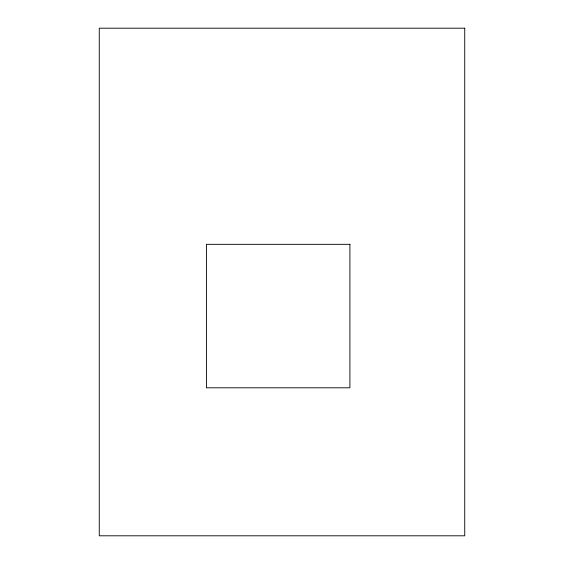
<?xml version="1.0" encoding="UTF-8"?>
<svg xmlns="http://www.w3.org/2000/svg" width="564" height="564" viewBox="0 0 564 564"><rect width="100%" height="100%" fill="white"/><g stroke="black" fill="none" stroke-linecap="round" stroke-linejoin="round"><path stroke-width="0.85" d="M464.736 28.2L99.264 28.2L99.264 535.8L464.736 535.8L464.736 28.2M349.906 244.325L206.424 244.325L206.424 387.806L349.906 387.806L349.906 244.325"/></g></svg>
